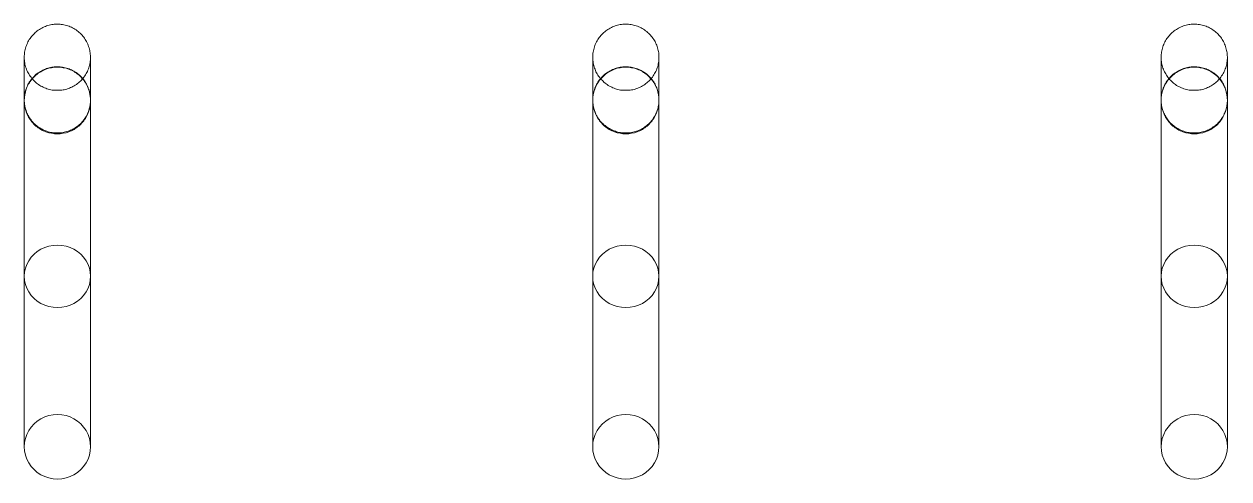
# Model space of a CAD drawing. Header units: millimetres. Extents: x -32954 to 151739, y -65671 to 56243.
# Drawn here: x -9117 to -9007.9, y -451.1 to -409.9 of the extents above; entities that cross this region are included whole.
import ezdxf

# ---------------------------------------------------------------- set-up
doc = ezdxf.new("R2010")
doc.units = ezdxf.units.MM
doc.layers.add('M-EQPM', color=7, linetype='Continuous', lineweight=9)

# ---------------------------------------------------------------- blocks, each defined once
blk = doc.blocks.new('М90_Вешалка гардеробная - М90_2_Вешалка гардеробная 38 крючков-8001155-О_ТХ_01')
at = {"layer": 'M-EQPM'}
for p, q in [((-592.59, -56.17), (-592.59, -58.45)), ((-586.59, -58.45), (-586.59, -56.17)), ((-541.11, -56.17), (-541.11, -58.45)), ((-535.11, -58.45), (-535.11, -56.17)), ((-489.62, -56.17), (-489.62, -58.45)), ((-483.62, -58.45), (-483.62, -56.17))]:
    blk.add_line(p, q, dxfattribs=at)
at = {"layer": 'M-EQPM', "flags": 128}
for points in [[(-592.59, -23.16), (-592.59, -23.04), (-592.58, -22.92), (-592.57, -22.8), (-592.56, -22.69), (-592.53, -22.57), (-592.51, -22.45), (-592.48, -22.33), (-592.44, -22.22), (-592.4, -22.11), (-592.36, -22), (-592.31, -21.89), (-592.26, -21.78), (-592.2, -21.67), (-592.14, -21.57), (-592.07, -21.47), (-592, -21.37), (-591.93, -21.28), (-591.85, -21.19), (-591.77, -21.1), (-591.68, -21.01), (-591.6, -20.93), (-591.51, -20.85), (-591.41, -20.78), (-591.32, -20.71), (-591.22, -20.64), (-591.11, -20.58), (-591.01, -20.52), (-590.9, -20.46), (-590.79, -20.41), (-590.68, -20.37), (-590.57, -20.33), (-590.45, -20.29), (-590.34, -20.26), (-590.22, -20.23), (-590.1, -20.21), (-589.99, -20.19), (-589.87, -20.18), (-589.75, -20.17), (-589.63, -20.16), (-589.59, -20.16)], [(-589.59, -20.16), (-589.47, -20.17), (-589.35, -20.17), (-589.24, -20.19), (-589.12, -20.2), (-589, -20.22), (-588.88, -20.25), (-588.77, -20.28), (-588.65, -20.32), (-588.54, -20.36), (-588.43, -20.4), (-588.32, -20.45), (-588.21, -20.5), (-588.1, -20.56), (-588, -20.62), (-587.9, -20.69), (-587.8, -20.76), (-587.71, -20.83), (-587.62, -20.91), (-587.53, -20.99), (-587.44, -21.07), (-587.36, -21.16), (-587.28, -21.25), (-587.21, -21.35), (-587.14, -21.44), (-587.07, -21.54), (-587.01, -21.65), (-586.95, -21.75), (-586.89, -21.86), (-586.84, -21.97), (-586.8, -22.08), (-586.76, -22.19), (-586.72, -22.3), (-586.69, -22.42), (-586.66, -22.54), (-586.64, -22.65), (-586.62, -22.77), (-586.61, -22.89), (-586.6, -23.01), (-586.59, -23.13), (-586.59, -23.16)], [(-541.11, -23.16), (-541.11, -23.04), (-541.1, -22.92), (-541.09, -22.8), (-541.07, -22.69), (-541.05, -22.57), (-541.02, -22.45), (-540.99, -22.33), (-540.96, -22.22), (-540.92, -22.11), (-540.87, -22), (-540.82, -21.89), (-540.77, -21.78), (-540.71, -21.67), (-540.65, -21.57), (-540.58, -21.47), (-540.51, -21.37), (-540.44, -21.28), (-540.36, -21.19), (-540.28, -21.1), (-540.2, -21.01), (-540.11, -20.93), (-540.02, -20.85), (-539.93, -20.78), (-539.83, -20.71), (-539.73, -20.64), (-539.63, -20.58), (-539.52, -20.52), (-539.42, -20.46), (-539.31, -20.41), (-539.2, -20.37), (-539.08, -20.33), (-538.97, -20.29), (-538.85, -20.26), (-538.74, -20.23), (-538.62, -20.21), (-538.5, -20.19), (-538.38, -20.18), (-538.26, -20.17), (-538.14, -20.16), (-538.11, -20.16)], [(-538.11, -20.16), (-537.99, -20.17), (-537.87, -20.17), (-537.75, -20.19), (-537.63, -20.2), (-537.51, -20.22), (-537.4, -20.25), (-537.28, -20.28), (-537.16, -20.32), (-537.05, -20.36), (-536.94, -20.4), (-536.83, -20.45), (-536.72, -20.5), (-536.62, -20.56), (-536.51, -20.62), (-536.41, -20.69), (-536.32, -20.76), (-536.22, -20.83), (-536.13, -20.91), (-536.04, -20.99), (-535.96, -21.07), (-535.87, -21.16), (-535.8, -21.25), (-535.72, -21.35), (-535.65, -21.44), (-535.58, -21.54), (-535.52, -21.65), (-535.46, -21.75), (-535.41, -21.86), (-535.36, -21.97), (-535.31, -22.08), (-535.27, -22.19), (-535.23, -22.3), (-535.2, -22.42), (-535.17, -22.54), (-535.15, -22.65), (-535.13, -22.77), (-535.12, -22.89), (-535.11, -23.01), (-535.11, -23.13), (-535.11, -23.16)], [(-489.62, -23.16), (-489.62, -23.04), (-489.61, -22.92), (-489.6, -22.8), (-489.58, -22.69), (-489.56, -22.57), (-489.54, -22.45), (-489.5, -22.33), (-489.47, -22.22), (-489.43, -22.11), (-489.38, -22), (-489.34, -21.89), (-489.28, -21.78), (-489.23, -21.67), (-489.16, -21.57), (-489.1, -21.47), (-489.03, -21.37), (-488.95, -21.28), (-488.88, -21.19), (-488.8, -21.1), (-488.71, -21.01), (-488.62, -20.93), (-488.53, -20.85), (-488.44, -20.78), (-488.34, -20.71), (-488.24, -20.64), (-488.14, -20.58), (-488.04, -20.52), (-487.93, -20.46), (-487.82, -20.41), (-487.71, -20.37), (-487.6, -20.33), (-487.48, -20.29), (-487.37, -20.26), (-487.25, -20.23), (-487.13, -20.21), (-487.01, -20.19), (-486.89, -20.18), (-486.77, -20.17), (-486.65, -20.16), (-486.62, -20.16)], [(-486.62, -20.16), (-486.5, -20.17), (-486.38, -20.17), (-486.26, -20.19), (-486.14, -20.2), (-486.03, -20.22), (-485.91, -20.25), (-485.79, -20.28), (-485.68, -20.32), (-485.56, -20.36), (-485.45, -20.4), (-485.34, -20.45), (-485.24, -20.5), (-485.13, -20.56), (-485.03, -20.62), (-484.93, -20.69), (-484.83, -20.76), (-484.74, -20.83), (-484.64, -20.91), (-484.55, -20.99), (-484.47, -21.07), (-484.39, -21.16), (-484.31, -21.25), (-484.23, -21.35), (-484.16, -21.44), (-484.1, -21.54), (-484.03, -21.65), (-483.98, -21.75), (-483.92, -21.86), (-483.87, -21.97), (-483.83, -22.08), (-483.78, -22.19), (-483.75, -22.3), (-483.72, -22.42), (-483.69, -22.54), (-483.67, -22.65), (-483.65, -22.77), (-483.63, -22.89), (-483.63, -23.01), (-483.62, -23.13), (-483.62, -23.16)], [(-589.59, -26.16), (-589.71, -26.16), (-589.83, -26.15), (-589.95, -26.14), (-590.07, -26.13), (-590.19, -26.1), (-590.31, -26.08), (-590.42, -26.05), (-590.54, -26.01), (-590.65, -25.97), (-590.76, -25.93), (-590.87, -25.88), (-590.98, -25.82), (-591.09, -25.77), (-591.19, -25.71), (-591.29, -25.64), (-591.39, -25.57), (-591.48, -25.5), (-591.57, -25.42), (-591.66, -25.34), (-591.75, -25.25), (-591.83, -25.17), (-591.91, -25.08), (-591.98, -24.98), (-592.05, -24.88), (-592.12, -24.78), (-592.18, -24.68), (-592.24, -24.58), (-592.29, -24.47), (-592.35, -24.36), (-592.39, -24.25), (-592.43, -24.14), (-592.47, -24.02), (-592.5, -23.91), (-592.53, -23.79), (-592.55, -23.67), (-592.57, -23.56), (-592.58, -23.44), (-592.59, -23.32), (-592.59, -23.2), (-592.59, -23.16)], [(-592.59, -27.08), (-592.59, -25.27), (-592.59, -24.01), (-592.59, -23.32), (-592.59, -23.16)], [(-592.59, -23.16), (-592.59, -23.44), (-592.59, -24.29), (-592.59, -25.69), (-592.59, -27.64), (-592.59, -30.15), (-592.59, -33.21), (-592.59, -36.82), (-592.59, -40.96), (-592.59, -43.01)], [(-586.59, -23.16), (-586.6, -23.28), (-586.6, -23.4), (-586.62, -23.52), (-586.63, -23.64), (-586.65, -23.76), (-586.68, -23.88), (-586.71, -23.99), (-586.75, -24.11), (-586.79, -24.22), (-586.83, -24.33), (-586.88, -24.44), (-586.93, -24.55), (-586.99, -24.65), (-587.05, -24.76), (-587.12, -24.86), (-587.19, -24.96), (-587.26, -25.05), (-587.34, -25.14), (-587.42, -25.23), (-587.5, -25.32), (-587.59, -25.4), (-587.68, -25.48), (-587.78, -25.55), (-587.87, -25.62), (-587.97, -25.69), (-588.08, -25.75), (-588.18, -25.81), (-588.29, -25.86), (-588.4, -25.91), (-588.51, -25.96), (-588.62, -26), (-588.73, -26.04), (-588.85, -26.07), (-588.97, -26.1), (-589.08, -26.12), (-589.2, -26.14), (-589.32, -26.15), (-589.44, -26.16), (-589.56, -26.16), (-589.59, -26.16)], [(-586.59, -43.01), (-586.59, -38.62), (-586.59, -34.77), (-586.59, -31.47), (-586.59, -28.71), (-586.59, -26.5), (-586.59, -24.85), (-586.59, -23.75), (-586.59, -23.22), (-586.59, -23.16)], [(-586.59, -23.16), (-586.59, -23.44), (-586.59, -24.29), (-586.59, -25.69), (-586.59, -27.08)], [(-538.11, -26.16), (-538.23, -26.16), (-538.35, -26.15), (-538.47, -26.14), (-538.59, -26.13), (-538.7, -26.1), (-538.82, -26.08), (-538.94, -26.05), (-539.05, -26.01), (-539.16, -25.97), (-539.28, -25.93), (-539.39, -25.88), (-539.49, -25.82), (-539.6, -25.77), (-539.7, -25.71), (-539.8, -25.64), (-539.9, -25.57), (-539.99, -25.5), (-540.09, -25.42), (-540.17, -25.34), (-540.26, -25.25), (-540.34, -25.17), (-540.42, -25.08), (-540.49, -24.98), (-540.57, -24.88), (-540.63, -24.78), (-540.7, -24.68), (-540.75, -24.58), (-540.81, -24.47), (-540.86, -24.36), (-540.9, -24.25), (-540.95, -24.14), (-540.98, -24.02), (-541.01, -23.91), (-541.04, -23.79), (-541.06, -23.67), (-541.08, -23.56), (-541.1, -23.44), (-541.1, -23.32), (-541.11, -23.2), (-541.11, -23.16)], [(-541.11, -27.08), (-541.11, -25.27), (-541.11, -24.01), (-541.11, -23.32), (-541.11, -23.16)], [(-541.11, -23.16), (-541.11, -23.44), (-541.11, -24.29), (-541.11, -25.69), (-541.11, -27.64), (-541.11, -30.15), (-541.11, -33.21), (-541.11, -36.82), (-541.11, -40.96), (-541.11, -43.01)], [(-535.11, -23.16), (-535.11, -23.28), (-535.12, -23.4), (-535.13, -23.52), (-535.15, -23.64), (-535.17, -23.76), (-535.19, -23.88), (-535.22, -23.99), (-535.26, -24.11), (-535.3, -24.22), (-535.34, -24.33), (-535.39, -24.44), (-535.45, -24.55), (-535.5, -24.65), (-535.57, -24.76), (-535.63, -24.86), (-535.7, -24.96), (-535.78, -25.05), (-535.85, -25.14), (-535.93, -25.23), (-536.02, -25.32), (-536.11, -25.4), (-536.2, -25.48), (-536.29, -25.55), (-536.39, -25.62), (-536.49, -25.69), (-536.59, -25.75), (-536.69, -25.81), (-536.8, -25.86), (-536.91, -25.91), (-537.02, -25.96), (-537.13, -26), (-537.25, -26.04), (-537.36, -26.07), (-537.48, -26.1), (-537.6, -26.12), (-537.72, -26.14), (-537.84, -26.15), (-537.96, -26.16), (-538.08, -26.16), (-538.11, -26.16)], [(-535.11, -43.01), (-535.11, -38.62), (-535.11, -34.77), (-535.11, -31.47), (-535.11, -28.71), (-535.11, -26.5), (-535.11, -24.85), (-535.11, -23.75), (-535.11, -23.22), (-535.11, -23.16)], [(-535.11, -23.16), (-535.11, -23.44), (-535.11, -24.29), (-535.11, -25.69), (-535.11, -27.08)], [(-486.62, -26.16), (-486.74, -26.16), (-486.86, -26.15), (-486.98, -26.14), (-487.1, -26.13), (-487.22, -26.1), (-487.33, -26.08), (-487.45, -26.05), (-487.57, -26.01), (-487.68, -25.97), (-487.79, -25.93), (-487.9, -25.88), (-488.01, -25.82), (-488.11, -25.77), (-488.22, -25.71), (-488.32, -25.64), (-488.41, -25.57), (-488.51, -25.5), (-488.6, -25.42), (-488.69, -25.34), (-488.77, -25.25), (-488.86, -25.17), (-488.93, -25.08), (-489.01, -24.98), (-489.08, -24.88), (-489.15, -24.78), (-489.21, -24.68), (-489.27, -24.58), (-489.32, -24.47), (-489.37, -24.36), (-489.42, -24.25), (-489.46, -24.14), (-489.5, -24.02), (-489.53, -23.91), (-489.56, -23.79), (-489.58, -23.67), (-489.6, -23.56), (-489.61, -23.44), (-489.62, -23.32), (-489.62, -23.2), (-489.62, -23.16)], [(-489.62, -27.08), (-489.62, -25.27), (-489.62, -24.01), (-489.62, -23.32), (-489.62, -23.16)], [(-489.62, -23.16), (-489.62, -23.44), (-489.62, -24.29), (-489.62, -25.69), (-489.62, -27.64), (-489.62, -30.15), (-489.62, -33.21), (-489.62, -36.82), (-489.62, -40.96), (-489.62, -43.01)], [(-483.62, -23.16), (-483.62, -23.28), (-483.63, -23.4), (-483.64, -23.52), (-483.66, -23.64), (-483.68, -23.76), (-483.71, -23.88), (-483.74, -23.99), (-483.77, -24.11), (-483.81, -24.22), (-483.86, -24.33), (-483.91, -24.44), (-483.96, -24.55), (-484.02, -24.65), (-484.08, -24.76), (-484.15, -24.86), (-484.22, -24.96), (-484.29, -25.05), (-484.37, -25.14), (-484.45, -25.23), (-484.53, -25.32), (-484.62, -25.4), (-484.71, -25.48), (-484.8, -25.55), (-484.9, -25.62), (-485, -25.69), (-485.1, -25.75), (-485.21, -25.81), (-485.31, -25.86), (-485.42, -25.91), (-485.53, -25.96), (-485.65, -26), (-485.76, -26.04), (-485.88, -26.07), (-485.99, -26.1), (-486.11, -26.12), (-486.23, -26.14), (-486.35, -26.15), (-486.47, -26.16), (-486.59, -26.16), (-486.62, -26.16)], [(-483.62, -43.01), (-483.62, -38.62), (-483.62, -34.77), (-483.62, -31.47), (-483.62, -28.71), (-483.62, -26.5), (-483.62, -24.85), (-483.62, -23.75), (-483.62, -23.22), (-483.62, -23.16)], [(-483.62, -23.16), (-483.62, -23.44), (-483.62, -24.29), (-483.62, -25.69), (-483.62, -27.08)], [(-592.59, -27.02), (-592.59, -26.9), (-592.58, -26.79), (-592.57, -26.67), (-592.56, -26.55), (-592.53, -26.43), (-592.51, -26.31), (-592.48, -26.2), (-592.44, -26.08), (-592.4, -25.97), (-592.36, -25.86), (-592.31, -25.75), (-592.26, -25.64), (-592.2, -25.53), (-592.14, -25.43), (-592.07, -25.33), (-592, -25.23), (-591.93, -25.14), (-591.85, -25.05), (-591.77, -24.96), (-591.68, -24.87), (-591.6, -24.79), (-591.51, -24.71), (-591.41, -24.64), (-591.32, -24.57), (-591.22, -24.5), (-591.11, -24.44), (-591.01, -24.38), (-590.9, -24.32), (-590.79, -24.27), (-590.68, -24.23), (-590.57, -24.19), (-590.45, -24.15), (-590.34, -24.12), (-590.22, -24.09), (-590.1, -24.07), (-589.99, -24.05), (-589.87, -24.04), (-589.75, -24.03), (-589.63, -24.03), (-589.59, -24.02)], [(-589.59, -24.02), (-589.47, -24.03), (-589.35, -24.03), (-589.24, -24.05), (-589.12, -24.06), (-589, -24.08), (-588.88, -24.11), (-588.77, -24.14), (-588.65, -24.18), (-588.54, -24.22), (-588.43, -24.26), (-588.32, -24.31), (-588.21, -24.36), (-588.1, -24.42), (-588, -24.48), (-587.9, -24.55), (-587.8, -24.62), (-587.71, -24.69), (-587.62, -24.77), (-587.53, -24.85), (-587.44, -24.93), (-587.36, -25.02), (-587.28, -25.11), (-587.21, -25.21), (-587.14, -25.3), (-587.07, -25.4), (-587.01, -25.51), (-586.95, -25.61), (-586.89, -25.72), (-586.84, -25.83), (-586.8, -25.94), (-586.76, -26.05), (-586.72, -26.16), (-586.69, -26.28), (-586.66, -26.4), (-586.64, -26.52), (-586.62, -26.63), (-586.61, -26.75), (-586.6, -26.87), (-586.59, -26.99), (-586.59, -27.02)], [(-541.11, -27.02), (-541.11, -26.9), (-541.1, -26.79), (-541.09, -26.67), (-541.07, -26.55), (-541.05, -26.43), (-541.02, -26.31), (-540.99, -26.2), (-540.96, -26.08), (-540.92, -25.97), (-540.87, -25.86), (-540.82, -25.75), (-540.77, -25.64), (-540.71, -25.53), (-540.65, -25.43), (-540.58, -25.33), (-540.51, -25.23), (-540.44, -25.14), (-540.36, -25.05), (-540.28, -24.96), (-540.2, -24.87), (-540.11, -24.79), (-540.02, -24.71), (-539.93, -24.64), (-539.83, -24.57), (-539.73, -24.5), (-539.63, -24.44), (-539.52, -24.38), (-539.42, -24.32), (-539.31, -24.27), (-539.2, -24.23), (-539.08, -24.19), (-538.97, -24.15), (-538.85, -24.12), (-538.74, -24.09), (-538.62, -24.07), (-538.5, -24.05), (-538.38, -24.04), (-538.26, -24.03), (-538.14, -24.03), (-538.11, -24.02)], [(-538.11, -24.02), (-537.99, -24.03), (-537.87, -24.03), (-537.75, -24.05), (-537.63, -24.06), (-537.51, -24.08), (-537.4, -24.11), (-537.28, -24.14), (-537.16, -24.18), (-537.05, -24.22), (-536.94, -24.26), (-536.83, -24.31), (-536.72, -24.36), (-536.62, -24.42), (-536.51, -24.48), (-536.41, -24.55), (-536.32, -24.62), (-536.22, -24.69), (-536.13, -24.77), (-536.04, -24.85), (-535.96, -24.93), (-535.87, -25.02), (-535.8, -25.11), (-535.72, -25.21), (-535.65, -25.3), (-535.58, -25.4), (-535.52, -25.51), (-535.46, -25.61), (-535.41, -25.72), (-535.36, -25.83), (-535.31, -25.94), (-535.27, -26.05), (-535.23, -26.16), (-535.2, -26.28), (-535.17, -26.4), (-535.15, -26.52), (-535.13, -26.63), (-535.12, -26.75), (-535.11, -26.87), (-535.11, -26.99), (-535.11, -27.02)], [(-489.62, -27.02), (-489.62, -26.9), (-489.61, -26.79), (-489.6, -26.67), (-489.58, -26.55), (-489.56, -26.43), (-489.54, -26.31), (-489.5, -26.2), (-489.47, -26.08), (-489.43, -25.97), (-489.38, -25.86), (-489.34, -25.75), (-489.28, -25.64), (-489.23, -25.53), (-489.16, -25.43), (-489.1, -25.33), (-489.03, -25.23), (-488.95, -25.14), (-488.88, -25.05), (-488.8, -24.96), (-488.71, -24.87), (-488.62, -24.79), (-488.53, -24.71), (-488.44, -24.64), (-488.34, -24.57), (-488.24, -24.5), (-488.14, -24.44), (-488.04, -24.38), (-487.93, -24.32), (-487.82, -24.27), (-487.71, -24.23), (-487.6, -24.19), (-487.48, -24.15), (-487.37, -24.12), (-487.25, -24.09), (-487.13, -24.07), (-487.01, -24.05), (-486.89, -24.04), (-486.77, -24.03), (-486.65, -24.03), (-486.62, -24.02)], [(-486.62, -24.02), (-486.5, -24.03), (-486.38, -24.03), (-486.26, -24.05), (-486.14, -24.06), (-486.03, -24.08), (-485.91, -24.11), (-485.79, -24.14), (-485.68, -24.18), (-485.56, -24.22), (-485.45, -24.26), (-485.34, -24.31), (-485.24, -24.36), (-485.13, -24.42), (-485.03, -24.48), (-484.93, -24.55), (-484.83, -24.62), (-484.74, -24.69), (-484.64, -24.77), (-484.55, -24.85), (-484.47, -24.93), (-484.39, -25.02), (-484.31, -25.11), (-484.23, -25.21), (-484.16, -25.3), (-484.1, -25.4), (-484.03, -25.51), (-483.98, -25.61), (-483.92, -25.72), (-483.87, -25.83), (-483.83, -25.94), (-483.78, -26.05), (-483.75, -26.16), (-483.72, -26.28), (-483.69, -26.4), (-483.67, -26.52), (-483.65, -26.63), (-483.63, -26.75), (-483.63, -26.87), (-483.62, -26.99), (-483.62, -27.02)], [(-589.59, -30.02), (-589.71, -30.02), (-589.83, -30.02), (-589.95, -30), (-590.07, -29.99), (-590.19, -29.97), (-590.31, -29.94), (-590.42, -29.91), (-590.54, -29.87), (-590.65, -29.83), (-590.76, -29.79), (-590.87, -29.74), (-590.98, -29.69), (-591.09, -29.63), (-591.19, -29.57), (-591.29, -29.5), (-591.39, -29.43), (-591.48, -29.36), (-591.57, -29.28), (-591.66, -29.2), (-591.75, -29.12), (-591.83, -29.03), (-591.91, -28.94), (-591.98, -28.84), (-592.05, -28.75), (-592.12, -28.65), (-592.18, -28.54), (-592.24, -28.44), (-592.29, -28.33), (-592.35, -28.22), (-592.39, -28.11), (-592.43, -28), (-592.47, -27.89), (-592.5, -27.77), (-592.53, -27.65), (-592.55, -27.53), (-592.57, -27.42), (-592.58, -27.3), (-592.59, -27.18), (-592.59, -27.06), (-592.59, -27.02)], [(-592.59, -56.17), (-592.59, -56.02), (-592.59, -55.86), (-592.59, -55.66), (-592.59, -55.45), (-592.59, -55.22), (-592.59, -54.96), (-592.59, -54.68), (-592.59, -54.38), (-592.59, -54.06), (-592.59, -53.73), (-592.59, -53.37), (-592.59, -52.99), (-592.59, -52.6), (-592.59, -52.19), (-592.59, -51.76), (-592.59, -51.32), (-592.59, -50.86), (-592.59, -50.38), (-592.59, -49.9), (-592.59, -49.4), (-592.59, -48.88), (-592.59, -48.36), (-592.59, -47.83), (-592.59, -47.28), (-592.59, -46.73), (-592.59, -46.17), (-592.59, -45.6), (-592.59, -45.03), (-592.59, -44.45), (-592.59, -43.87), (-592.59, -43.28), (-592.59, -42.69), (-592.59, -42.1), (-592.59, -41.51), (-592.59, -40.92), (-592.59, -40.33), (-592.59, -39.75), (-592.59, -39.16), (-592.59, -38.58), (-592.59, -38.01), (-592.59, -37.44), (-592.59, -36.88), (-592.59, -36.33), (-592.59, -35.79), (-592.59, -35.25), (-592.59, -34.73), (-592.59, -34.21), (-592.59, -33.71), (-592.59, -33.22), (-592.59, -32.75), (-592.59, -32.29), (-592.59, -31.85), (-592.59, -31.42), (-592.59, -31.01), (-592.59, -30.61), (-592.59, -30.23), (-592.59, -29.88), (-592.59, -29.54), (-592.59, -29.22), (-592.59, -28.92), (-592.59, -28.64), (-592.59, -28.38), (-592.59, -28.14), (-592.59, -27.93), (-592.59, -27.74), (-592.59, -27.57), (-592.59, -27.42), (-592.59, -27.3), (-592.59, -27.19), (-592.59, -27.12), (-592.59, -27.06), (-592.59, -27.03), (-592.59, -27.02)], [(-592.59, -27.02), (-592.59, -27.04), (-592.59, -27.07), (-592.59, -27.08)], [(-586.59, -27.02), (-586.6, -27.14), (-586.6, -27.26), (-586.62, -27.38), (-586.63, -27.5), (-586.65, -27.62), (-586.68, -27.74), (-586.71, -27.85), (-586.75, -27.97), (-586.79, -28.08), (-586.83, -28.19), (-586.88, -28.3), (-586.93, -28.41), (-586.99, -28.52), (-587.05, -28.62), (-587.12, -28.72), (-587.19, -28.82), (-587.26, -28.91), (-587.34, -29), (-587.42, -29.09), (-587.5, -29.18), (-587.59, -29.26), (-587.68, -29.34), (-587.78, -29.41), (-587.87, -29.48), (-587.97, -29.55), (-588.08, -29.61), (-588.18, -29.67), (-588.29, -29.73), (-588.4, -29.78), (-588.51, -29.82), (-588.62, -29.86), (-588.73, -29.9), (-588.85, -29.93), (-588.97, -29.96), (-589.08, -29.98), (-589.2, -30), (-589.32, -30.01), (-589.44, -30.02), (-589.56, -30.02), (-589.59, -30.02)], [(-586.59, -27.02), (-586.59, -27.04), (-586.59, -27.07), (-586.59, -27.13), (-586.59, -27.21), (-586.59, -27.32), (-586.59, -27.45), (-586.59, -27.6), (-586.59, -27.77), (-586.59, -27.97), (-586.59, -28.19), (-586.59, -28.43), (-586.59, -28.69), (-586.59, -28.98), (-586.59, -29.28), (-586.59, -29.6), (-586.59, -29.95), (-586.59, -30.31), (-586.59, -30.69), (-586.59, -31.09), (-586.59, -31.5), (-586.59, -31.94), (-586.59, -32.38), (-586.59, -32.85), (-586.59, -33.32), (-586.59, -33.81), (-586.59, -34.32), (-586.59, -34.83), (-586.59, -35.36), (-586.59, -35.89), (-586.59, -36.44), (-586.59, -37), (-586.59, -37.56), (-586.59, -38.13), (-586.59, -38.7), (-586.59, -39.28), (-586.59, -39.87), (-586.59, -40.45), (-586.59, -41.04), (-586.59, -41.63), (-586.59, -42.22), (-586.59, -42.81), (-586.59, -43.4), (-586.59, -43.99), (-586.59, -44.57), (-586.59, -45.15), (-586.59, -45.72), (-586.59, -46.28), (-586.59, -46.84), (-586.59, -47.39), (-586.59, -47.94), (-586.59, -48.47), (-586.59, -48.99), (-586.59, -49.5), (-586.59, -50), (-586.59, -50.48), (-586.59, -50.95), (-586.59, -51.41), (-586.59, -51.85), (-586.59, -52.27), (-586.59, -52.68), (-586.59, -53.07), (-586.59, -53.44), (-586.59, -53.8), (-586.59, -54.13), (-586.59, -54.44), (-586.59, -54.74), (-586.59, -55.01), (-586.59, -55.26), (-586.59, -55.5), (-586.59, -55.7), (-586.59, -55.89), (-586.59, -56.06), (-586.59, -56.17)], [(-586.59, -27.08), (-586.59, -27.04), (-586.59, -27.03)], [(-538.11, -30.02), (-538.23, -30.02), (-538.35, -30.02), (-538.47, -30), (-538.59, -29.99), (-538.7, -29.97), (-538.82, -29.94), (-538.94, -29.91), (-539.05, -29.87), (-539.16, -29.83), (-539.28, -29.79), (-539.39, -29.74), (-539.49, -29.69), (-539.6, -29.63), (-539.7, -29.57), (-539.8, -29.5), (-539.9, -29.43), (-539.99, -29.36), (-540.09, -29.28), (-540.17, -29.2), (-540.26, -29.12), (-540.34, -29.03), (-540.42, -28.94), (-540.49, -28.84), (-540.57, -28.75), (-540.63, -28.65), (-540.7, -28.54), (-540.75, -28.44), (-540.81, -28.33), (-540.86, -28.22), (-540.9, -28.11), (-540.95, -28), (-540.98, -27.89), (-541.01, -27.77), (-541.04, -27.65), (-541.06, -27.53), (-541.08, -27.42), (-541.1, -27.3), (-541.1, -27.18), (-541.11, -27.06), (-541.11, -27.02)], [(-541.11, -56.17), (-541.11, -56.02), (-541.11, -55.86), (-541.11, -55.66), (-541.11, -55.45), (-541.11, -55.22), (-541.11, -54.96), (-541.11, -54.68), (-541.11, -54.38), (-541.11, -54.06), (-541.11, -53.73), (-541.11, -53.37), (-541.11, -52.99), (-541.11, -52.6), (-541.11, -52.19), (-541.11, -51.76), (-541.11, -51.32), (-541.11, -50.86), (-541.11, -50.38), (-541.11, -49.9), (-541.11, -49.4), (-541.11, -48.88), (-541.11, -48.36), (-541.11, -47.83), (-541.11, -47.28), (-541.11, -46.73), (-541.11, -46.17), (-541.11, -45.6), (-541.11, -45.03), (-541.11, -44.45), (-541.11, -43.87), (-541.11, -43.28), (-541.11, -42.69), (-541.11, -42.1), (-541.11, -41.51), (-541.11, -40.92), (-541.11, -40.33), (-541.11, -39.75), (-541.11, -39.16), (-541.11, -38.58), (-541.11, -38.01), (-541.11, -37.44), (-541.11, -36.88), (-541.11, -36.33), (-541.11, -35.79), (-541.11, -35.25), (-541.11, -34.73), (-541.11, -34.21), (-541.11, -33.71), (-541.11, -33.22), (-541.11, -32.75), (-541.11, -32.29), (-541.11, -31.85), (-541.11, -31.42), (-541.11, -31.01), (-541.11, -30.61), (-541.11, -30.23), (-541.11, -29.88), (-541.11, -29.54), (-541.11, -29.22), (-541.11, -28.92), (-541.11, -28.64), (-541.11, -28.38), (-541.11, -28.14), (-541.11, -27.93), (-541.11, -27.74), (-541.11, -27.57), (-541.11, -27.42), (-541.11, -27.3), (-541.11, -27.19), (-541.11, -27.12), (-541.11, -27.06), (-541.11, -27.03), (-541.11, -27.02)], [(-541.11, -27.02), (-541.11, -27.04), (-541.11, -27.07), (-541.11, -27.08)], [(-535.11, -27.02), (-535.11, -27.14), (-535.12, -27.26), (-535.13, -27.38), (-535.15, -27.5), (-535.17, -27.62), (-535.19, -27.74), (-535.22, -27.85), (-535.26, -27.97), (-535.3, -28.08), (-535.34, -28.19), (-535.39, -28.3), (-535.45, -28.41), (-535.5, -28.52), (-535.57, -28.62), (-535.63, -28.72), (-535.7, -28.82), (-535.78, -28.91), (-535.85, -29), (-535.93, -29.09), (-536.02, -29.18), (-536.11, -29.26), (-536.2, -29.34), (-536.29, -29.41), (-536.39, -29.48), (-536.49, -29.55), (-536.59, -29.61), (-536.69, -29.67), (-536.8, -29.73), (-536.91, -29.78), (-537.02, -29.82), (-537.13, -29.86), (-537.25, -29.9), (-537.36, -29.93), (-537.48, -29.96), (-537.6, -29.98), (-537.72, -30), (-537.84, -30.01), (-537.96, -30.02), (-538.08, -30.02), (-538.11, -30.02)], [(-535.11, -27.02), (-535.11, -27.04), (-535.11, -27.07), (-535.11, -27.13), (-535.11, -27.21), (-535.11, -27.32), (-535.11, -27.45), (-535.11, -27.6), (-535.11, -27.77), (-535.11, -27.97), (-535.11, -28.19), (-535.11, -28.43), (-535.11, -28.69), (-535.11, -28.98), (-535.11, -29.28), (-535.11, -29.6), (-535.11, -29.95), (-535.11, -30.31), (-535.11, -30.69), (-535.11, -31.09), (-535.11, -31.5), (-535.11, -31.94), (-535.11, -32.38), (-535.11, -32.85), (-535.11, -33.32), (-535.11, -33.81), (-535.11, -34.32), (-535.11, -34.83), (-535.11, -35.36), (-535.11, -35.89), (-535.11, -36.44), (-535.11, -37), (-535.11, -37.56), (-535.11, -38.13), (-535.11, -38.7), (-535.11, -39.28), (-535.11, -39.87), (-535.11, -40.45), (-535.11, -41.04), (-535.11, -41.63), (-535.11, -42.22), (-535.11, -42.81), (-535.11, -43.4), (-535.11, -43.99), (-535.11, -44.57), (-535.11, -45.15), (-535.11, -45.72), (-535.11, -46.28), (-535.11, -46.84), (-535.11, -47.39), (-535.11, -47.94), (-535.11, -48.47), (-535.11, -48.99), (-535.11, -49.5), (-535.11, -50), (-535.11, -50.48), (-535.11, -50.95), (-535.11, -51.41), (-535.11, -51.85), (-535.11, -52.27), (-535.11, -52.68), (-535.11, -53.07), (-535.11, -53.44), (-535.11, -53.8), (-535.11, -54.13), (-535.11, -54.44), (-535.11, -54.74), (-535.11, -55.01), (-535.11, -55.26), (-535.11, -55.5), (-535.11, -55.7), (-535.11, -55.89), (-535.11, -56.06), (-535.11, -56.17)], [(-535.11, -27.08), (-535.11, -27.04), (-535.11, -27.03)], [(-486.62, -30.02), (-486.74, -30.02), (-486.86, -30.02), (-486.98, -30), (-487.1, -29.99), (-487.22, -29.97), (-487.33, -29.94), (-487.45, -29.91), (-487.57, -29.87), (-487.68, -29.83), (-487.79, -29.79), (-487.9, -29.74), (-488.01, -29.69), (-488.11, -29.63), (-488.22, -29.57), (-488.32, -29.5), (-488.41, -29.43), (-488.51, -29.36), (-488.6, -29.28), (-488.69, -29.2), (-488.77, -29.12), (-488.86, -29.03), (-488.93, -28.94), (-489.01, -28.84), (-489.08, -28.75), (-489.15, -28.65), (-489.21, -28.54), (-489.27, -28.44), (-489.32, -28.33), (-489.37, -28.22), (-489.42, -28.11), (-489.46, -28), (-489.5, -27.89), (-489.53, -27.77), (-489.56, -27.65), (-489.58, -27.53), (-489.6, -27.42), (-489.61, -27.3), (-489.62, -27.18), (-489.62, -27.06), (-489.62, -27.02)], [(-489.62, -56.17), (-489.62, -56.02), (-489.62, -55.86), (-489.62, -55.66), (-489.62, -55.45), (-489.62, -55.22), (-489.62, -54.96), (-489.62, -54.68), (-489.62, -54.38), (-489.62, -54.06), (-489.62, -53.73), (-489.62, -53.37), (-489.62, -52.99), (-489.62, -52.6), (-489.62, -52.19), (-489.62, -51.76), (-489.62, -51.32), (-489.62, -50.86), (-489.62, -50.38), (-489.62, -49.9), (-489.62, -49.4), (-489.62, -48.88), (-489.62, -48.36), (-489.62, -47.83), (-489.62, -47.28), (-489.62, -46.73), (-489.62, -46.17), (-489.62, -45.6), (-489.62, -45.03), (-489.62, -44.45), (-489.62, -43.87), (-489.62, -43.28), (-489.62, -42.69), (-489.62, -42.1), (-489.62, -41.51), (-489.62, -40.92), (-489.62, -40.33), (-489.62, -39.75), (-489.62, -39.16), (-489.62, -38.58), (-489.62, -38.01), (-489.62, -37.44), (-489.62, -36.88), (-489.62, -36.33), (-489.62, -35.79), (-489.62, -35.25), (-489.62, -34.73), (-489.62, -34.21), (-489.62, -33.71), (-489.62, -33.22), (-489.62, -32.75), (-489.62, -32.29), (-489.62, -31.85), (-489.62, -31.42), (-489.62, -31.01), (-489.62, -30.61), (-489.62, -30.23), (-489.62, -29.88), (-489.62, -29.54), (-489.62, -29.22), (-489.62, -28.92), (-489.62, -28.64), (-489.62, -28.38), (-489.62, -28.14), (-489.62, -27.93), (-489.62, -27.74), (-489.62, -27.57), (-489.62, -27.42), (-489.62, -27.3), (-489.62, -27.19), (-489.62, -27.12), (-489.62, -27.06), (-489.62, -27.03), (-489.62, -27.02)], [(-489.62, -27.02), (-489.62, -27.04), (-489.62, -27.07), (-489.62, -27.08)], [(-483.62, -27.02), (-483.62, -27.14), (-483.63, -27.26), (-483.64, -27.38), (-483.66, -27.5), (-483.68, -27.62), (-483.71, -27.74), (-483.74, -27.85), (-483.77, -27.97), (-483.81, -28.08), (-483.86, -28.19), (-483.91, -28.3), (-483.96, -28.41), (-484.02, -28.52), (-484.08, -28.62), (-484.15, -28.72), (-484.22, -28.82), (-484.29, -28.91), (-484.37, -29), (-484.45, -29.09), (-484.53, -29.18), (-484.62, -29.26), (-484.71, -29.34), (-484.8, -29.41), (-484.9, -29.48), (-485, -29.55), (-485.1, -29.61), (-485.21, -29.67), (-485.31, -29.73), (-485.42, -29.78), (-485.53, -29.82), (-485.65, -29.86), (-485.76, -29.9), (-485.88, -29.93), (-485.99, -29.96), (-486.11, -29.98), (-486.23, -30), (-486.35, -30.01), (-486.47, -30.02), (-486.59, -30.02), (-486.62, -30.02)], [(-483.62, -27.02), (-483.62, -27.04), (-483.62, -27.07), (-483.62, -27.13), (-483.62, -27.21), (-483.62, -27.32), (-483.62, -27.45), (-483.62, -27.6), (-483.62, -27.77), (-483.62, -27.97), (-483.62, -28.19), (-483.62, -28.43), (-483.62, -28.69), (-483.62, -28.98), (-483.62, -29.28), (-483.62, -29.6), (-483.62, -29.95), (-483.62, -30.31), (-483.62, -30.69), (-483.62, -31.09), (-483.62, -31.5), (-483.62, -31.94), (-483.62, -32.38), (-483.62, -32.85), (-483.62, -33.32), (-483.62, -33.81), (-483.62, -34.32), (-483.62, -34.83), (-483.62, -35.36), (-483.62, -35.89), (-483.62, -36.44), (-483.62, -37), (-483.62, -37.56), (-483.62, -38.13), (-483.62, -38.7), (-483.62, -39.28), (-483.62, -39.87), (-483.62, -40.45), (-483.62, -41.04), (-483.62, -41.63), (-483.62, -42.22), (-483.62, -42.81), (-483.62, -43.4), (-483.62, -43.99), (-483.62, -44.57), (-483.62, -45.15), (-483.62, -45.72), (-483.62, -46.28), (-483.62, -46.84), (-483.62, -47.39), (-483.62, -47.94), (-483.62, -48.47), (-483.62, -48.99), (-483.62, -49.5), (-483.62, -50), (-483.62, -50.48), (-483.62, -50.95), (-483.62, -51.41), (-483.62, -51.85), (-483.62, -52.27), (-483.62, -52.68), (-483.62, -53.07), (-483.62, -53.44), (-483.62, -53.8), (-483.62, -54.13), (-483.62, -54.44), (-483.62, -54.74), (-483.62, -55.01), (-483.62, -55.26), (-483.62, -55.5), (-483.62, -55.7), (-483.62, -55.89), (-483.62, -56.06), (-483.62, -56.17)], [(-483.62, -27.08), (-483.62, -27.04), (-483.62, -27.03)]]:
    blk.add_lwpolyline(points, dxfattribs=at)
at = {"layer": 'M-EQPM'}
for centre, ratio, start_param, end_param in [((-589.59, -43.01), 0.943394, 4.712389, 7.853982), ((-589.59, -43.01), 0.943394, 1.570796, 4.712389), ((-538.11, -43.01), 0.943394, 4.712389, 7.853982), ((-538.11, -43.01), 0.943394, 1.570796, 4.712389), ((-486.62, -43.01), 0.943394, 4.712389, 7.853982), ((-486.62, -43.01), 0.943394, 1.570796, 4.712389), ((-589.59, -58.45), 0.973737, 4.712389, 7.853982), ((-589.59, -58.45), 0.973737, 1.570796, 4.712389), ((-538.11, -58.45), 0.973737, 4.712389, 7.853982), ((-538.11, -58.45), 0.973737, 1.570796, 4.712389), ((-486.62, -58.45), 0.973737, 4.712389, 7.853982), ((-486.62, -58.45), 0.973737, 1.570796, 4.712389)]:
    blk.add_ellipse(centre, major_axis=(-3, 0), ratio=ratio, start_param=start_param, end_param=end_param, dxfattribs=at)
for points in [[(-589.59, -30.1), (-589.95, -30.1), (-590.65, -29.98), (-591.57, -29.44), (-592.25, -28.62), (-592.61, -27.61), (-592.61, -26.55), (-592.25, -25.55), (-591.57, -24.73), (-590.65, -24.19), (-589.94, -24.06), (-589.59, -24.06)], [(-589.59, -24.06), (-589.24, -24.06), (-588.54, -24.19), (-587.62, -24.72), (-586.94, -25.55), (-586.58, -26.55), (-586.58, -27.62), (-586.94, -28.62), (-587.62, -29.44), (-588.54, -29.98), (-589.24, -30.1), (-589.59, -30.1)], [(-538.11, -30.1), (-538.46, -30.1), (-539.16, -29.98), (-540.08, -29.44), (-540.76, -28.62), (-541.12, -27.61), (-541.12, -26.55), (-540.76, -25.55), (-540.08, -24.73), (-539.16, -24.19), (-538.46, -24.06), (-538.11, -24.06)], [(-538.11, -24.06), (-537.76, -24.06), (-537.06, -24.19), (-536.14, -24.72), (-535.45, -25.55), (-535.09, -26.55), (-535.09, -27.62), (-535.46, -28.62), (-536.14, -29.44), (-537.06, -29.98), (-537.76, -30.1), (-538.11, -30.1)], [(-486.62, -30.1), (-486.97, -30.1), (-487.67, -29.98), (-488.59, -29.44), (-489.27, -28.62), (-489.64, -27.61), (-489.64, -26.55), (-489.28, -25.55), (-488.6, -24.73), (-487.67, -24.19), (-486.97, -24.06), (-486.62, -24.06)], [(-486.62, -24.06), (-486.27, -24.06), (-485.57, -24.19), (-484.65, -24.72), (-483.97, -25.55), (-483.61, -26.55), (-483.61, -27.62), (-483.97, -28.62), (-484.65, -29.44), (-485.57, -29.98), (-486.27, -30.1), (-486.62, -30.1)]]:
    blk.add_open_spline(points, degree=3, dxfattribs=at)

msp = doc.modelspace()

# ---------------------------------------------------------------- block references
at = {"layer": 'M-EQPM'}
msp.add_blockref('М90_Вешалка гардеробная - М90_2_Вешалка гардеробная 38 крючков-8001155-О_ТХ_01', (-8524.38, -389.72), dxfattribs=at)

doc.saveas('drawing.dxf')
